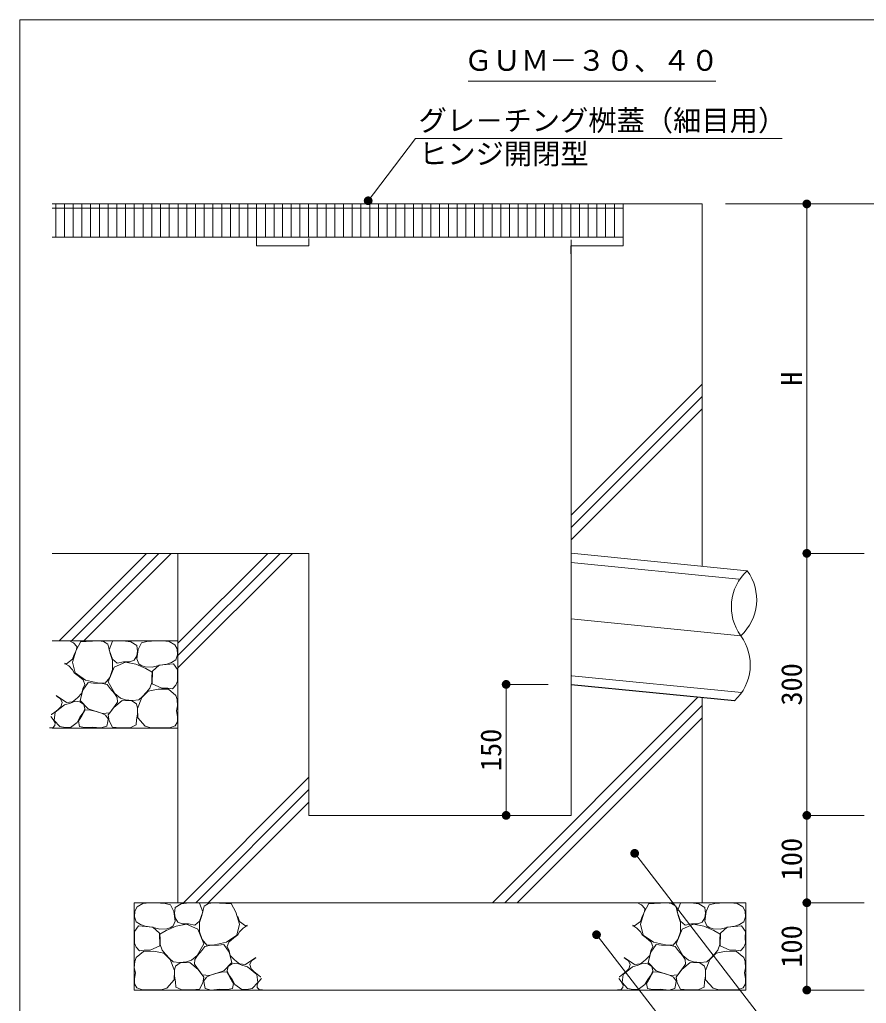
# Model space of a CAD drawing. Units: millimetres at full size, sheet at 1:10. Extents: x 137 to 2875, y 347 to 2213.
# Drawn here: x 137 to 1106, y 1032 to 2158 of the extents above; entities that cross this region are included whole.
import ezdxf
from ezdxf.enums import TextEntityAlignment as Align

# ---------------------------------------------------------------- set-up
doc = ezdxf.new("R2010")
doc.units = ezdxf.units.MM
doc.header["$LTSCALE"] = 10
for name, color, linetype, lineweight in [('_0-0_', 7, 'Continuous', 13), ('ハッチ', 4, 'Continuous', 13), ('寸法', 1, 'Continuous', 13), ('本体', 7, 'Continuous', 13)]:
    doc.layers.add(name, color=color, linetype=linetype, lineweight=lineweight)
doc.styles.add('ＭＳ ゴシック', font='')
doc.styles.get('ＭＳ ゴシック').set_extended_font_data('MS Gothic')

# ---------------------------------------------------------------- blocks, each defined once
blk = doc.blocks.new('filled_dot')
at = {"color": 0, "linetype": 'Continuous', "lineweight": -2, "const_width": 1.25}
blk.add_lwpolyline([(-0.625, 0, 1), (0.625, 0, 1)], format="xyb", close=True, dxfattribs=at)

msp = doc.modelspace()

# ---------------------------------------------------------------- linework, layer by layer
at = {"layer": '_0-0_', "color": 6}
msp.add_lwpolyline([(2874.84, 2158.32), (136.72, 2158.32), (136.72, 346.51), (2874.84, 346.51)], close=True, dxfattribs=at)
at = {"layer": 'ハッチ'}
for p, q in [((767.73, 1590.94), (917.73, 1740.94)), ((767.73, 1576.8), (917.73, 1726.8)), ((767.73, 1562.65), (917.73, 1712.66)), ((181.87, 1447.34), (281.87, 1547.34)), ((196.01, 1447.34), (296.01, 1547.34)), ((210.15, 1447.34), (310.15, 1547.34)), ((317.73, 1444.49), (420.57, 1547.34)), ((317.73, 1430.35), (434.72, 1547.34)), ((317.73, 1416.21), (448.86, 1547.34)), ((677.68, 1147.34), (912.89, 1382.55)), ((691.82, 1147.34), (917.73, 1373.24)), ((705.96, 1147.34), (917.73, 1359.1)), ((324.13, 1147.34), (467.73, 1290.94)), ((338.27, 1147.34), (467.73, 1276.8)), ((352.41, 1147.34), (467.73, 1262.65)), ((335.28, 1047.34), (338.72, 1047.34))]:
    msp.add_line(p, q, dxfattribs=at)
for points in [[(199.02, 1431.53), (201.65, 1437.03), (202.13, 1440.85), (198.3, 1444.91), (194.79, 1446.41)], [(188.28, 1421.58), (190.41, 1421.01), (197.34, 1426.03), (199.02, 1431.53)], [(203.06, 1382.06), (207.84, 1387.08), (209.04, 1392.1), (211.43, 1397.36), (209.28, 1402.37), (203.78, 1407.15), (199.23, 1410.5), (197.32, 1413.85), (193.01, 1418.39), (189.67, 1420.54), (188.13, 1421.01)], [(176.97, 1365.48), (180.23, 1368.15), (183.79, 1371.56), (185.27, 1376.75), (183.35, 1380.75), (179.79, 1383.56), (178.54, 1384.44)], [(178.58, 1384.57), (190.38, 1376.56), (197.32, 1377.28), (203.06, 1382.06)], [(172.83, 1362.66), (173.11, 1362.66), (176.97, 1365.48)], [(171.03, 1347.69), (174.59, 1347.69), (177.12, 1350.21), (177.26, 1353.18), (175.19, 1357.03), (172.37, 1360.59), (172.3, 1360.63)], [(849.02, 1131.53), (851.65, 1137.03), (852.13, 1140.85), (848.3, 1144.91), (844.79, 1146.41)], [(397.17, 1121.58), (395.05, 1121.02), (388.11, 1126.03), (386.44, 1131.53)], [(838.28, 1121.58), (840.41, 1121.02), (847.34, 1126.03), (849.02, 1131.53)], [(382.4, 1082.06), (377.61, 1087.08), (376.42, 1092.1), (374.02, 1097.36), (376.18, 1102.37), (381.68, 1107.15), (386.22, 1110.5), (388.14, 1113.85), (392.44, 1118.39), (395.79, 1120.54), (397.32, 1121.01)], [(853.06, 1082.06), (857.84, 1087.08), (859.04, 1092.1), (861.43, 1097.36), (859.28, 1102.37), (853.78, 1107.15), (849.23, 1110.5), (847.32, 1113.85), (843.01, 1118.39), (839.67, 1120.54), (838.13, 1121.01)], [(406.88, 1084.57), (395.07, 1076.56), (388.14, 1077.28), (382.4, 1082.06)], [(408.49, 1065.48), (405.22, 1068.15), (401.66, 1071.56), (400.18, 1076.75), (402.11, 1080.75), (405.67, 1083.56), (406.91, 1084.44)], [(826.97, 1065.48), (830.23, 1068.15), (833.79, 1071.56), (835.27, 1076.75), (833.35, 1080.75), (829.79, 1083.56), (828.54, 1084.44)], [(828.58, 1084.57), (840.38, 1076.56), (847.32, 1077.28), (853.06, 1082.06)], [(414.69, 1047.69), (411.13, 1047.69), (408.61, 1050.21), (408.46, 1053.18), (410.54, 1057.03), (413.36, 1060.59), (413.43, 1060.63)], [(412.62, 1062.66), (412.34, 1062.66), (408.49, 1065.48)], [(821.03, 1047.69), (824.59, 1047.69), (827.12, 1050.21), (827.26, 1053.18), (825.19, 1057.03), (822.37, 1060.59), (822.3, 1060.63)], [(822.83, 1062.66), (823.11, 1062.66), (826.97, 1065.48)]]:
    msp.add_lwpolyline(points, dxfattribs=at)
for points in [[(239.77, 1405.08), (243.06, 1414.18), (242.8, 1424.55), (240.52, 1431.63), (238.75, 1438.72), (237.49, 1443.27), (232.68, 1446.56), (227.17, 1447.18), (220.02, 1446.81), (212.94, 1446.3), (206.61, 1446.3), (201.55, 1436.44), (197.24, 1422.78), (200.28, 1410.39), (211.92, 1402.04), (225.84, 1399.01), (234.45, 1398.75)], [(255.71, 1423.03), (262.8, 1423.29), (267.86, 1425.06), (270.9, 1430.12), (271.4, 1435.43), (270.9, 1441.75), (264.06, 1446.05), (257.74, 1446.81), (250.79, 1447.13), (242.8, 1446.81), (239.26, 1436.95), (242.8, 1426.07), (248.37, 1421.52)], [(275.73, 1419.01), (280.3, 1417.27), (288.34, 1417.05), (297.48, 1419.44), (305.31, 1420.53), (310.53, 1422.27), (315.53, 1425.53), (317.43, 1431.2), (317.1, 1437.84), (314.44, 1442.69), (307.92, 1446.39), (299.87, 1447.04), (292.94, 1447.05), (282.26, 1446.39), (275.95, 1445.08), (272.25, 1437.26), (270.95, 1426.4), (273.12, 1420.96)], [(257.81, 1379.64), (265.85, 1378.75), (273, 1379.64), (276.87, 1383.21), (281.93, 1388.27), (285.8, 1393.03), (287.88, 1399.58), (287.88, 1406.12), (288.18, 1411.18), (281.03, 1415.64), (269.72, 1420.4), (257.81, 1422.78), (244.83, 1417.22), (237.99, 1400.27), (245.6, 1386.78), (252.15, 1381.73)], [(306.21, 1393.01), (311.53, 1392.38), (315.59, 1396.45), (317.43, 1400.93), (317.16, 1407.58), (317.38, 1414.27), (312.78, 1420.82), (296.2, 1419.26), (288.7, 1412.39), (288.39, 1398.01), (299.33, 1393.01)], [(243.56, 1370.18), (246.09, 1373.21), (248.62, 1377), (248.37, 1382.32), (245.33, 1386.87), (240.27, 1392.68), (236.73, 1397.24), (231.67, 1398.25), (221.29, 1398.75), (214.96, 1399.51), (209.14, 1390.66), (205.85, 1379.03), (214.96, 1369.42), (231.67, 1364.11), (239.77, 1364.61)], [(308.32, 1347.7), (314.76, 1349.76), (317.34, 1354.39), (317.45, 1360.6), (316.31, 1367), (317.52, 1372.76), (317.07, 1379.89), (315.53, 1384.75), (307.04, 1391.7), (295.19, 1391.95), (283.86, 1389.64), (276.66, 1382.18), (271.51, 1369.57), (271.76, 1359.02), (280.26, 1349.5), (286.95, 1347.7), (297, 1347.44)], [(205.69, 1359.6), (209.28, 1364.61), (211.43, 1369.39), (210, 1374.41), (205.69, 1377.52), (200.19, 1378.24), (194.69, 1375.85), (187.99, 1373.93), (177.47, 1365.33), (176.03, 1356.01), (182.49, 1349.08), (188.71, 1347.88), (194.69, 1348.12), (202.34, 1353.62)], [(270.35, 1356.92), (271.52, 1363.68), (271.52, 1370.21), (270.58, 1374.87), (265.22, 1378.6), (254.02, 1378.84), (244.45, 1370.91), (238.15, 1362.28), (239.08, 1355.52), (243.05, 1348.29), (251.22, 1347.59), (264.05, 1347.82), (269.88, 1350.85)], [(237.76, 1354.81), (238, 1357.92), (234.89, 1362.22), (230.35, 1364.37), (224.13, 1366.28), (217.67, 1367.72), (211.69, 1368.19), (207.87, 1361.5), (204.04, 1355.05), (205.24, 1349.07), (210.74, 1347.88), (220.07, 1348.36), (229.63, 1347.4), (236.57, 1349.31)], [(309.72, 1119.01), (305.16, 1117.27), (297.11, 1117.05), (287.98, 1119.44), (280.15, 1120.53), (274.93, 1122.27), (269.93, 1125.53), (268.03, 1131.2), (268.36, 1137.84), (271.01, 1142.69), (277.54, 1146.39), (285.59, 1147.04), (292.52, 1147.05), (303.2, 1146.39), (309.51, 1145.08), (313.2, 1137.26), (314.51, 1126.4), (312.33, 1120.96)], [(329.74, 1123.03), (322.66, 1123.29), (317.6, 1125.06), (314.56, 1130.12), (314.05, 1135.43), (314.56, 1141.75), (321.39, 1146.05), (327.72, 1146.81), (334.67, 1147.13), (342.65, 1146.81), (346.2, 1136.95), (342.65, 1126.07), (337.08, 1121.52)], [(345.69, 1105.08), (342.4, 1114.18), (342.65, 1124.55), (344.93, 1131.63), (346.7, 1138.72), (347.97, 1143.27), (352.78, 1146.56), (358.28, 1147.18), (365.43, 1146.81), (372.52, 1146.3), (378.85, 1146.3), (383.91, 1136.44), (388.21, 1122.78), (385.17, 1110.39), (373.53, 1102.04), (359.61, 1099.01), (351.01, 1098.75)], [(889.77, 1105.08), (893.06, 1114.18), (892.8, 1124.55), (890.52, 1131.63), (888.75, 1138.72), (887.49, 1143.27), (882.68, 1146.56), (877.17, 1147.18), (870.02, 1146.81), (862.94, 1146.3), (856.61, 1146.3), (851.55, 1136.44), (847.24, 1122.78), (850.28, 1110.39), (861.92, 1102.04), (875.84, 1099.01), (884.45, 1098.75)], [(905.71, 1123.03), (912.8, 1123.29), (917.86, 1125.06), (920.9, 1130.12), (921.4, 1135.43), (920.9, 1141.75), (914.06, 1146.05), (907.74, 1146.81), (900.79, 1147.13), (892.8, 1146.81), (889.26, 1136.95), (892.8, 1126.07), (898.37, 1121.52)], [(925.73, 1119.01), (930.3, 1117.27), (938.34, 1117.05), (947.48, 1119.44), (955.31, 1120.53), (960.53, 1122.27), (965.53, 1125.53), (967.43, 1131.2), (967.1, 1137.84), (964.44, 1142.69), (957.92, 1146.39), (949.87, 1147.04), (942.94, 1147.05), (932.26, 1146.39), (925.95, 1145.08), (922.25, 1137.26), (920.95, 1126.4), (923.12, 1120.96)], [(279.24, 1093.01), (273.93, 1092.38), (269.86, 1096.45), (268.02, 1100.93), (268.3, 1107.58), (268.08, 1114.27), (272.67, 1120.82), (289.25, 1119.26), (296.76, 1112.39), (297.07, 1098.01), (286.12, 1093.01)], [(327.65, 1079.64), (319.61, 1078.75), (312.46, 1079.64), (308.59, 1083.21), (303.53, 1088.27), (299.66, 1093.03), (297.57, 1099.58), (297.57, 1106.12), (297.27, 1111.18), (304.42, 1115.64), (315.74, 1120.4), (327.65, 1122.78), (340.63, 1117.22), (347.46, 1100.27), (339.85, 1086.78), (333.3, 1081.73)], [(907.81, 1079.64), (915.85, 1078.75), (923, 1079.64), (926.87, 1083.21), (931.93, 1088.27), (935.8, 1093.03), (937.88, 1099.58), (937.88, 1106.12), (938.18, 1111.18), (931.03, 1115.64), (919.72, 1120.4), (907.81, 1122.78), (894.83, 1117.22), (887.99, 1100.27), (895.6, 1086.78), (902.15, 1081.73)], [(956.21, 1093.01), (961.53, 1092.38), (965.59, 1096.45), (967.43, 1100.93), (967.16, 1107.58), (967.38, 1114.27), (962.78, 1120.82), (946.2, 1119.26), (938.7, 1112.39), (938.39, 1098.01), (949.33, 1093.01)], [(341.89, 1070.18), (339.36, 1073.21), (336.83, 1077), (337.08, 1082.32), (340.12, 1086.87), (345.18, 1092.69), (348.73, 1097.24), (353.79, 1098.25), (364.17, 1098.75), (370.49, 1099.51), (376.32, 1090.66), (379.61, 1079.03), (370.49, 1069.42), (353.79, 1064.11), (345.69, 1064.61)], [(893.56, 1070.18), (896.09, 1073.21), (898.62, 1077), (898.37, 1082.32), (895.33, 1086.87), (890.27, 1092.69), (886.73, 1097.24), (881.67, 1098.25), (871.29, 1098.75), (864.96, 1099.51), (859.14, 1090.66), (855.85, 1079.03), (864.96, 1069.42), (881.67, 1064.11), (889.77, 1064.61)], [(277.13, 1047.7), (270.69, 1049.76), (268.12, 1054.39), (268, 1060.6), (269.15, 1067), (267.93, 1072.76), (268.38, 1079.89), (269.92, 1084.75), (278.42, 1091.7), (290.26, 1091.95), (301.59, 1089.64), (308.8, 1082.18), (313.95, 1069.57), (313.69, 1059.02), (305.19, 1049.5), (298.5, 1047.7), (288.46, 1047.44)], [(958.32, 1047.7), (964.76, 1049.76), (967.34, 1054.39), (967.45, 1060.6), (966.31, 1067), (967.52, 1072.76), (967.07, 1079.89), (965.53, 1084.75), (957.04, 1091.7), (945.19, 1091.95), (933.86, 1089.64), (926.66, 1082.18), (921.51, 1069.57), (921.76, 1059.02), (930.26, 1049.5), (936.95, 1047.7), (947, 1047.44)], [(315.1, 1056.92), (313.94, 1063.68), (313.94, 1070.21), (314.87, 1074.87), (320.24, 1078.6), (331.44, 1078.84), (341.01, 1070.91), (347.31, 1062.28), (346.37, 1055.52), (342.41, 1048.29), (334.24, 1047.59), (321.4, 1047.82), (315.57, 1050.85)], [(379.76, 1059.6), (376.18, 1064.61), (374.02, 1069.39), (375.46, 1074.41), (379.76, 1077.52), (385.27, 1078.24), (390.77, 1075.85), (397.46, 1073.93), (407.99, 1065.33), (409.42, 1056.01), (402.96, 1049.08), (396.75, 1047.88), (390.77, 1048.12), (383.11, 1053.62)], [(855.69, 1059.6), (859.28, 1064.61), (861.43, 1069.39), (860, 1074.41), (855.69, 1077.52), (850.19, 1078.24), (844.69, 1075.85), (837.99, 1073.93), (827.47, 1065.33), (826.03, 1056.01), (832.49, 1049.08), (838.71, 1047.88), (844.69, 1048.12), (852.34, 1053.62)], [(920.35, 1056.92), (921.52, 1063.68), (921.52, 1070.21), (920.58, 1074.87), (915.22, 1078.6), (904.02, 1078.84), (894.45, 1070.91), (888.15, 1062.28), (889.08, 1055.52), (893.05, 1048.29), (901.22, 1047.59), (914.05, 1047.82), (919.88, 1050.85)], [(347.69, 1054.81), (347.45, 1057.92), (350.56, 1062.22), (355.1, 1064.37), (361.32, 1066.28), (367.78, 1067.72), (373.76, 1068.19), (377.59, 1061.5), (381.41, 1055.05), (380.22, 1049.07), (374.72, 1047.88), (365.39, 1048.36), (355.82, 1047.4), (348.89, 1049.31)], [(887.76, 1054.81), (888, 1057.92), (884.89, 1062.22), (880.35, 1064.37), (874.13, 1066.28), (867.67, 1067.72), (861.69, 1068.19), (857.87, 1061.5), (854.04, 1055.05), (855.24, 1049.07), (860.74, 1047.88), (870.07, 1048.36), (879.63, 1047.4), (886.57, 1049.31)]]:
    msp.add_lwpolyline(points, close=True, dxfattribs=at)
at = {"layer": '寸法', "color": 3}
msp.add_line((649.89, 2088.03), (933.33, 2088.03), dxfattribs=at)
at = {"layer": '寸法'}
for p, q in [((1037.52, 1947.34), (1037.52, 1547.34)), ((1102.98, 1947.34), (1037.52, 1947.34)), ((1070.25, 1547.34), (1037.52, 1547.34)), ((1037.52, 1547.34), (1037.52, 1247.34)), ((1102.98, 1547.34), (1037.52, 1547.34)), ((693.43, 1397.34), (693.43, 1247.34)), ((741.55, 1397.34), (693.43, 1397.34)), ((741.52, 1247.34), (693.43, 1247.34)), ((1102.98, 1247.34), (1037.52, 1247.34)), ((1037.52, 1247.34), (1037.52, 1147.34)), ((1102.98, 1247.34), (1037.52, 1247.34)), ((1102.98, 1147.34), (1037.52, 1147.34)), ((1037.52, 1147.34), (1037.52, 1047.34)), ((1102.98, 1147.34), (1037.52, 1147.34)), ((1102.98, 1047.34), (1037.52, 1047.34))]:
    msp.add_line(p, q, dxfattribs=at)
for points in [[(535.54, 1950.98), (541.59, 1958.94), (589.86, 2022.32), (1009.17, 2022.32)], [(840.55, 1203.9), (846.65, 1195.97), (1097.21, 870.28), (1364.7, 870.28)], [(796.86, 1110.72), (802.97, 1102.8), (1014.99, 827.89), (1393.43, 827.89)]]:
    msp.add_lwpolyline(points, dxfattribs=at)
at = {"layer": '本体'}
for p, q in [((173.92, 1947.34), (917.73, 1947.34)), ((173.92, 1942.34), (827.31, 1942.34)), ((177.91, 1947.84), (177.91, 1909.84)), ((187.91, 1947.84), (187.91, 1909.84)), ((197.91, 1947.84), (197.91, 1909.84)), ((207.91, 1947.84), (207.91, 1909.84)), ((217.91, 1947.84), (217.91, 1909.84)), ((227.91, 1947.84), (227.91, 1909.84)), ((237.91, 1947.84), (237.91, 1909.84)), ((247.91, 1947.84), (247.91, 1909.84)), ((257.91, 1947.84), (257.91, 1909.84)), ((267.91, 1947.84), (267.91, 1909.84)), ((277.91, 1947.84), (277.91, 1909.84)), ((287.91, 1947.84), (287.91, 1909.84)), ((297.91, 1947.84), (297.91, 1909.84)), ((307.91, 1947.84), (307.91, 1909.84)), ((317.73, 1947.34), (917.73, 1947.34)), ((317.91, 1947.84), (317.91, 1909.84)), ((327.91, 1947.84), (327.91, 1909.84)), ((337.91, 1947.84), (337.91, 1909.84)), ((347.91, 1947.84), (347.91, 1909.84)), ((357.91, 1947.84), (357.91, 1909.84)), ((367.91, 1947.84), (367.91, 1909.84)), ((377.91, 1947.84), (377.91, 1909.84)), ((387.91, 1947.84), (387.91, 1909.84)), ((397.91, 1947.84), (397.91, 1909.84)), ((407.91, 1947.84), (407.91, 1909.84)), ((407.91, 1899.34), (407.91, 1947.84)), ((417.91, 1947.84), (417.91, 1909.84)), ((427.91, 1947.84), (427.91, 1909.84)), ((437.31, 1946.97), (437.31, 1909.49)), ((447.31, 1946.97), (447.31, 1909.49)), ((457.31, 1946.97), (457.31, 1909.49)), ((467.31, 1946.97), (467.31, 1909.49)), ((477.31, 1946.97), (477.31, 1909.49)), ((487.31, 1946.97), (487.31, 1909.49)), ((497.31, 1946.97), (497.31, 1909.49)), ((507.31, 1946.97), (507.31, 1909.49)), ((517.31, 1946.97), (517.31, 1909.49)), ((527.31, 1946.97), (527.31, 1909.49)), ((537.31, 1946.97), (537.31, 1909.49)), ((547.31, 1946.97), (547.31, 1909.49)), ((557.31, 1946.97), (557.31, 1909.49)), ((567.31, 1946.97), (567.31, 1909.49)), ((577.31, 1946.97), (577.31, 1909.49)), ((587.31, 1946.97), (587.31, 1909.49)), ((597.31, 1946.97), (597.31, 1909.49)), ((607.31, 1946.97), (607.31, 1909.49)), ((617.31, 1946.97), (617.31, 1909.49)), ((627.31, 1946.97), (627.31, 1909.49)), ((637.31, 1946.97), (637.31, 1909.49)), ((647.31, 1946.97), (647.31, 1909.49)), ((657.31, 1946.97), (657.31, 1909.49)), ((667.31, 1946.97), (667.31, 1909.49)), ((677.31, 1946.97), (677.31, 1909.49)), ((687.31, 1946.97), (687.31, 1909.49)), ((697.31, 1946.97), (697.31, 1909.49)), ((707.31, 1946.97), (707.31, 1909.49)), ((717.31, 1946.97), (717.31, 1909.49)), ((727.31, 1946.97), (727.31, 1909.49)), ((737.31, 1946.97), (737.31, 1909.49)), ((747.31, 1946.97), (747.31, 1909.49)), ((757.31, 1946.97), (757.31, 1909.49)), ((767.31, 1946.97), (767.31, 1909.49)), ((777.31, 1946.97), (777.31, 1909.49)), ((787.31, 1946.97), (787.31, 1909.49)), ((797.31, 1946.97), (797.31, 1909.49)), ((807.31, 1946.97), (807.31, 1909.49)), ((817.31, 1947.34), (817.31, 1909.34)), ((827.31, 1899.34), (827.31, 1947.34)), ((917.73, 1947.34), (917.73, 1532.57)), ((944.41, 1947.34), (1164.31, 1947.34)), ((173.92, 1909.34), (827.31, 1909.34)), ((467.73, 1899.34), (467.73, 1907.78)), ((767.73, 1906.13), (767.73, 1547.02)), ((407.91, 1899.34), (467.73, 1899.34)), ((767.31, 1899.34), (827.31, 1899.34)), ((767.31, 1890.05), (767.31, 1899.34)), ((767.73, 1586.68), (767.73, 1247.34)), ((173.92, 1547.34), (467.73, 1547.34)), ((317.73, 1547.34), (317.73, 1147.34)), ((467.73, 1547.34), (467.73, 1247.34)), ((767.73, 1547.43), (969.35, 1527.45)), ((767.73, 1536.97), (959.63, 1517.96)), ((767.73, 1472.18), (961.97, 1452.94)), ((173.92, 1447.34), (317.73, 1447.34)), ((767.73, 1397.34), (954.63, 1378.82)), ((767.73, 1396.93), (954.59, 1378.42)), ((768.71, 1407.29), (962.95, 1388.05)), ((917.73, 1382.48), (917.73, 1146.93)), ((173.92, 1347.34), (317.73, 1347.34)), ((467.73, 1247.34), (767.73, 1247.34)), ((267.73, 1147.34), (967.73, 1147.34)), ((267.73, 1147.34), (267.73, 1047.34)), ((967.73, 1147.34), (967.73, 1047.34)), ((267.73, 1047.34), (967.73, 1047.34))]:
    msp.add_line(p, q, dxfattribs=at)
for centre, start, end in [((1007.32, 1486.07), 132.53268, 216.15267), ((924.01, 1494.32), 312.53268, 36.15268), ((916.63, 1419.8), 312.53268, 36.15268)]:
    msp.add_arc(centre, 56.16, start, end, dxfattribs=at)

# ---------------------------------------------------------------- block references
at = {"layer": '寸法', "xscale": 4, "yscale": 4}
for p, rotation in [((535.54, 1950.98), 52.7), ((1037.52, 1947.34), 270), ((1037.52, 1547.34), 90), ((1037.52, 1547.34), 270), ((693.43, 1397.34), 270), ((693.43, 1247.34), 90), ((1037.52, 1247.34), 90), ((1037.52, 1247.34), 270), ((840.55, 1203.9), 307.6), ((1037.52, 1147.34), 90), ((1037.52, 1147.34), 270), ((796.86, 1110.72), 307.6), ((1037.52, 1047.34), 90)]:
    msp.add_blockref('filled_dot', p, dxfattribs=dict(at, rotation=rotation))

# ---------------------------------------------------------------- texts
at = {"layer": '寸法', "color": 3, "style": 'ＭＳ ゴシック'}
for s, p in [('ＧＵＭ－３０、４０', (645.47, 2092.7)), ('グレ－チング桝蓋（細目用）', (593.12, 2023.96)), ('ヒンジ開閉型', (593.67, 1985.76))]:
    msp.add_text(s, height=23.74, dxfattribs=at).set_placement(p, align=Align.BOTTOM_LEFT)
at = {"layer": '寸法', "style": 'ＭＳ ゴシック'}
for s, p in [('H', (1020.02, 1747.34)), ('300', (1020.02, 1397.34)), ('150', (675.93, 1322.34)), ('100', (1020.02, 1197.34)), ('100', (1020.02, 1097.34))]:
    msp.add_text(s, height=23.74, rotation=90, dxfattribs=at).set_placement(p, align=Align.MIDDLE_CENTER)

doc.saveas('drawing.dxf')
